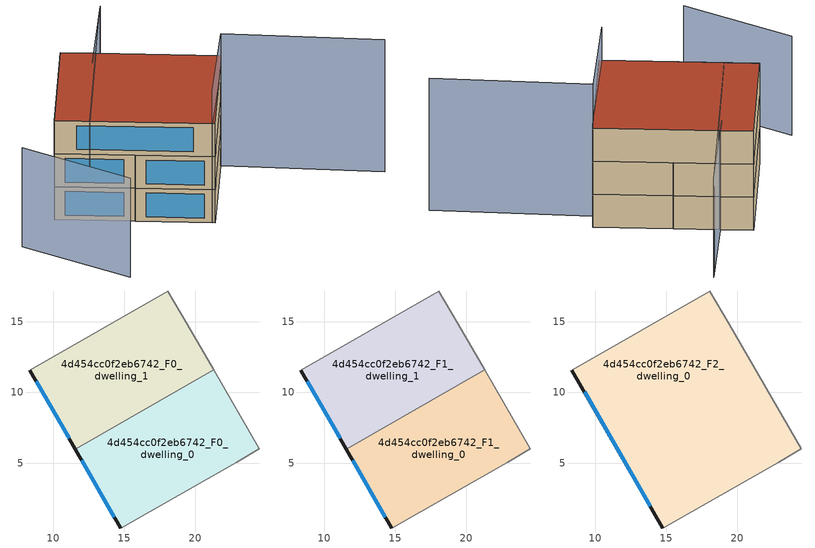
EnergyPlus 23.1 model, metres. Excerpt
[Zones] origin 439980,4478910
4d454cc0f2eb6742_F0_dwelling_0
 floor ground (EU_floor_Construction): 21.31,11.59 24.51,6.05 22.93,5.09 14.75,0.44 11.56,6 z0
 wall outside (EU_wall_Construction): 11.56,6 14.75,0.44 z0:3
 wall adiabatic (EU_wall_Construction): 14.75,0.44 22.93,5.09 24.51,6.05 21.31,11.59 z0:3
 wall to 4d454cc0f2eb6742_F0_dwelling_1 (EU_wall_Construction): 21.31,11.59 11.56,6 z0:3
 window (EU_Window_Construction): 12,5.23 14.31,1.21 z0.42:2.58
4d454cc0f2eb6742_F0_dwelling_1
 floor ground (EU_floor_Construction): 19.45,14.8 21.31,11.59 11.56,6 8.36,11.58 18.08,17.16 z0
 wall outside (EU_wall_Construction): 8.36,11.58 11.56,6 z0:3
 wall adiabatic (EU_wall_Construction): 21.31,11.59 19.45,14.8 18.08,17.16 8.36,11.58 z0:3
 window (EU_Window_Construction): 8.8,10.81 11.12,6.77 z0.42:2.58
4d454cc0f2eb6742_F1_dwelling_0
 floor to 4d454cc0f2eb6742_F0_dwelling_0 (EU_floor_Construction): 21.31,11.59 24.51,6.05 22.93,5.09 14.75,0.44 11.56,6 z3
 wall outside (EU_wall_Construction): 11.56,6 14.75,0.44 z3:6
 wall adiabatic (EU_wall_Construction): 14.75,0.44 22.93,5.09 24.51,6.05 21.31,11.59 z3:6
 wall to 4d454cc0f2eb6742_F1_dwelling_1 (EU_wall_Construction): 21.31,11.59 11.56,6 z3:6
 window (EU_Window_Construction): 12,5.23 14.31,1.21 z3.42:5.58
4d454cc0f2eb6742_F1_dwelling_1
 floor to 4d454cc0f2eb6742_F0_dwelling_1 (EU_floor_Construction): 19.45,14.8 21.31,11.59 11.56,6 8.36,11.58 18.08,17.16 z3
 wall outside (EU_wall_Construction): 8.36,11.58 11.56,6 z3:6
 wall adiabatic (EU_wall_Construction): 21.31,11.59 19.45,14.8 18.08,17.16 8.36,11.58 z3:6
 window (EU_Window_Construction): 8.8,10.81 11.12,6.77 z3.42:5.58
4d454cc0f2eb6742_F2_dwelling_0
 floor to 4d454cc0f2eb6742_F1_dwelling_0 (EU_floor_Construction): 21.31,11.59 24.51,6.05 22.93,5.09 14.75,0.44 11.56,6 z6
 floor to 4d454cc0f2eb6742_F1_dwelling_1 (EU_floor_Construction): 19.45,14.8 21.31,11.59 11.56,6 8.36,11.58 18.08,17.16 z6
 wall outside (EU_wall_Construction): 8.36,11.58 14.75,0.44 z6:9
 wall adiabatic (EU_wall_Construction): 14.75,0.44 22.93,5.09 24.51,6.05 19.45,14.8 18.08,17.16 8.36,11.58 z6:9
 window (EU_Window_Construction): 9.25,10.04 13.86,1.99 z6.42:8.58
 roof outside (EU_roof_Construction): 22.93,5.09 24.51,6.05 19.45,14.8 18.08,17.16 8.36,11.58 14.75,0.44 z9
shading: 14.63,0.66 22.93,5.09 / 22.93,5.09 29.09,-6.44 z0:12; 3.21,11.35 3.58,1.41 / 17.97,14.07 26.28,18.57 / 25.84,18.34 9.77,9.12 z0:9
[Building]
EU S2 Campaign: North Axis=0; Terrain=City; Solar Distribution=FullExterior
[Site:Location]
Madrid: Latitude=40.5; Longitude=-3.5; Time Zone=1; Elevation=609
[SizingPeriod:WeatherFileDays]
AnnualSizingPeriod: Begin Month=1; Begin Day of Month=1; End Month=12; End Day of Month=31; Day of Week for Start Day=Monday; Use Weather File Daylight Saving Period=No; Use Weather File Rain and Snow Indicators=No
[MATERIAL]
EU_InternalMass_Material: Roughness=MediumRough; Thickness=0.1; Conductivity=1; Density=1800; Specific Heat=900; Thermal Absorptance=0.9; Solar Absorptance=0.7; Visible Absorptance=0.7
[MATERIAL:NOMASS] Roughness=MediumRough; Thermal Absorptance=0.9; Solar Absorptance=0.7; Visible Absorptance=0.7
Name | Thermal Resistance
EU_wall_NoMass | 1.60022
EU_roof_NoMass | 1.57597
EU_floor_NoMass | 0.470652
[WINDOWMATERIAL:SIMPLEGLAZINGSYSTEM]
EU_Window_SimpleGlazing: UFactor=3.28802; Solar Heat Gain Coefficient=0.85; Visible Transmittance=0.85
[CONSTRUCTION]
EU_wall_Construction: EU_wall_NoMass
EU_roof_Construction: EU_roof_NoMass
EU_floor_Construction: EU_floor_NoMass
EU_InternalMass_Construction: EU_InternalMass_Material
EU_Window_Construction: EU_Window_SimpleGlazing
[ZONE] Type=1; Multiplier=1; Ceiling Height=autocalculate; Floor Area=autocalculate; Part of Total Floor Area=Yes
Name | Volume
4d454cc0f2eb6742_F0_dwelling_0; 4d454cc0f2eb6742_F1_dwelling_0 | 216.679
4d454cc0f2eb6742_F2_dwelling_0 | 433.358
4d454cc0f2eb6742_F0_dwelling_1; 4d454cc0f2eb6742_F1_dwelling_1 | 216.688
[INTERNALMASS] Construction=EU_InternalMass_Construction
Name | Zone or ZoneList | Surface Area
4d454cc0f2eb6742_F0_dwelling_0_EU_InternalMass | 4d454cc0f2eb6742_F0_dwelling_0 | 72.2262
4d454cc0f2eb6742_F0_dwelling_1_EU_InternalMass | 4d454cc0f2eb6742_F0_dwelling_1 | 72.2293
4d454cc0f2eb6742_F1_dwelling_0_EU_InternalMass | 4d454cc0f2eb6742_F1_dwelling_0 | 72.2262
4d454cc0f2eb6742_F1_dwelling_1_EU_InternalMass | 4d454cc0f2eb6742_F1_dwelling_1 | 72.2293
4d454cc0f2eb6742_F2_dwelling_0_EU_InternalMass | 4d454cc0f2eb6742_F2_dwelling_0 | 144.452
[OTHEREQUIPMENT] Fuel Type=Electricity; Design Level Calculation Method=Watts/Area; Power per Zone Floor Area=1; Fraction Latent=0; Fraction Radiant=0; Fraction Lost=0; Carbon Dioxide Generation Rate=0; EndUse Subcategory=EU_Step8_InternalGains
Name | Zone or ZoneList or Space or SpaceList | Schedule
EU_Step8_InternalGain_4d454cc0f2eb6742_F0_dwelling_0_f000 | 4d454cc0f2eb6742_F0_dwelling_0 | EU_Step8_GainSchedule_4d454cc0f2eb6742_F0_dwelling_0_f000
EU_Step8_InternalGain_4d454cc0f2eb6742_F0_dwelling_1_f000 | 4d454cc0f2eb6742_F0_dwelling_1 | EU_Step8_GainSchedule_4d454cc0f2eb6742_F0_dwelling_1_f000
EU_Step8_InternalGain_4d454cc0f2eb6742_F1_dwelling_0_f000 | 4d454cc0f2eb6742_F1_dwelling_0 | EU_Step8_GainSchedule_4d454cc0f2eb6742_F1_dwelling_0_f000
EU_Step8_InternalGain_4d454cc0f2eb6742_F1_dwelling_1_f000 | 4d454cc0f2eb6742_F1_dwelling_1 | EU_Step8_GainSchedule_4d454cc0f2eb6742_F1_dwelling_1_f000
EU_Step8_InternalGain_4d454cc0f2eb6742_F2_dwelling_0_f000 | 4d454cc0f2eb6742_F2_dwelling_0 | EU_Step8_GainSchedule_4d454cc0f2eb6742_F2_dwelling_0_f000
[ZONEVENTILATION:DESIGNFLOWRATE] Schedule=EU_AlwaysOn; Design Flow Rate Calculation Method=AirChanges/Hour; Air Changes per Hour=0.480704; Ventilation Type=Natural; Fan Pressure Rise=0; Fan Total Efficiency=1; Constant Term Coefficient=1; Temperature Term Coefficient=0; Velocity Term Coefficient=0; Velocity Squared Term Coefficient=0; Minimum Indoor Temperature=-100; Maximum Indoor Temperature=100; Delta Temperature=-100; Minimum Outdoor Temperature=-100; Maximum Outdoor Temperature=100; Maximum Wind Speed=40
Name | Zone or ZoneList or Space or SpaceList
EU_ConstantAir_4d454cc0f2eb6742_F0_dwelling_0 | 4d454cc0f2eb6742_F0_dwelling_0
EU_ConstantAir_4d454cc0f2eb6742_F0_dwelling_1 | 4d454cc0f2eb6742_F0_dwelling_1
EU_ConstantAir_4d454cc0f2eb6742_F1_dwelling_0 | 4d454cc0f2eb6742_F1_dwelling_0
EU_ConstantAir_4d454cc0f2eb6742_F1_dwelling_1 | 4d454cc0f2eb6742_F1_dwelling_1
EU_ConstantAir_4d454cc0f2eb6742_F2_dwelling_0 | 4d454cc0f2eb6742_F2_dwelling_0
[HVACTEMPLATE:THERMOSTAT] Constant Heating Setpoint=20; Constant Cooling Setpoint=50
EU_HeatOnly_4d454cc0f2eb6742_F0_dwelling_0; EU_HeatOnly_4d454cc0f2eb6742_F0_dwelling_1; EU_HeatOnly_4d454cc0f2eb6742_F1_dwelling_0; EU_HeatOnly_4d454cc0f2eb6742_F1_dwelling_1; EU_HeatOnly_4d454cc0f2eb6742_F2_dwelling_0
[HVACTEMPLATE:ZONE:IDEALLOADSAIRSYSTEM] System Availability Schedule=EU_AlwaysOn; Maximum Heating Supply Air Temperature=50; Minimum Cooling Supply Air Temperature=13; Maximum Heating Supply Air Humidity Ratio=0.0156; Minimum Cooling Supply Air Humidity Ratio=0.0077; Heating Limit=NoLimit; Cooling Limit=NoLimit; Heating Availability Schedule=EU_AlwaysOn; Cooling Availability Schedule=EU_CoolingOff; Dehumidification Control Type=ConstantSensibleHeatRatio; Cooling Sensible Heat Ratio=0.7; Dehumidification Setpoint=60; Humidification Control Type=None; Humidification Setpoint=30; Outdoor Air Method=None; Outdoor Air Flow Rate per Person=0.00944; Outdoor Air Flow Rate per Zone Floor Area=0; Outdoor Air Flow Rate per Zone=0; Demand Controlled Ventilation Type=None; Outdoor Air Economizer Type=NoEconomizer; Heat Recovery Type=None; Sensible Heat Recovery Effectiveness=0.7; Latent Heat Recovery Effectiveness=0.65
Name | Template Thermostat
4d454cc0f2eb6742_F0_dwelling_0 | EU_HeatOnly_4d454cc0f2eb6742_F0_dwelling_0
4d454cc0f2eb6742_F0_dwelling_1 | EU_HeatOnly_4d454cc0f2eb6742_F0_dwelling_1
4d454cc0f2eb6742_F1_dwelling_0 | EU_HeatOnly_4d454cc0f2eb6742_F1_dwelling_0
4d454cc0f2eb6742_F1_dwelling_1 | EU_HeatOnly_4d454cc0f2eb6742_F1_dwelling_1
4d454cc0f2eb6742_F2_dwelling_0 | EU_HeatOnly_4d454cc0f2eb6742_F2_dwelling_0
[SIZING:ZONE] Zone Cooling Design Supply Air Temperature Input Method=SupplyAirTemperature; Zone Cooling Design Supply Air Temperature=13; Zone Heating Design Supply Air Temperature Input Method=SupplyAirTemperature; Zone Heating Design Supply Air Temperature=50; Zone Cooling Design Supply Air Humidity Ratio=0.008; Zone Heating Design Supply Air Humidity Ratio=0.008; Cooling Design Air Flow Method=DesignDay; Cooling Design Air Flow Rate=0; Cooling Minimum Air Flow per Zone Floor Area=0.000762; Cooling Minimum Air Flow=0; Cooling Minimum Air Flow Fraction=0.2; Heating Design Air Flow Method=DesignDay; Heating Design Air Flow Rate=0; Heating Maximum Air Flow per Zone Floor Area=0.002032; Heating Maximum Air Flow=0.141576; Heating Maximum Air Flow Fraction=0.3; Account for Dedicated Outdoor Air System=No; Dedicated Outdoor Air System Control Strategy=NeutralSupplyAir; Dedicated Outdoor Air Low Setpoint Temperature for Design=autosize; Dedicated Outdoor Air High Setpoint Temperature for Design=autosize; Zone Load Sizing Method=Sensible Load Only No Latent Load; Zone Latent Cooling Design Supply Air Humidity Ratio Input Method=HumidityRatioDifference; Zone Cooling Design Supply Air Humidity Ratio Difference=0.005; Zone Latent Heating Design Supply Air Humidity Ratio Input Method=HumidityRatioDifference; Zone Humidification Design Supply Air Humidity Ratio Difference=0.005
4d454cc0f2eb6742_F0_dwelling_0; 4d454cc0f2eb6742_F0_dwelling_1; 4d454cc0f2eb6742_F1_dwelling_0; 4d454cc0f2eb6742_F1_dwelling_1; 4d454cc0f2eb6742_F2_dwelling_0
[SCHEDULE:CONSTANT]
Name | Hourly Value
EU_AlwaysOn | 1
EU_CoolingOff | 0
[SCHEDULE:FILE] Column Number=1; Rows to Skip at Top=0; Number of Hours of Data=8760; Column Separator=Comma; Interpolate to Timestep=No; Minutes per Item=60; Adjust Schedule for Daylight Savings=Yes
Name | File
EU_Step8_GainSchedule_4d454cc0f2eb6742_F0_dwelling_0_f000 | ../../schedules/4d454cc0f2eb6742/4d454cc0f2eb6742_F0_dwelling_0_f000_gain.csv
EU_Step8_GainSchedule_4d454cc0f2eb6742_F0_dwelling_1_f000 | ../../schedules/4d454cc0f2eb6742/4d454cc0f2eb6742_F0_dwelling_1_f000_gain.csv
EU_Step8_GainSchedule_4d454cc0f2eb6742_F1_dwelling_0_f000 | ../../schedules/4d454cc0f2eb6742/4d454cc0f2eb6742_F1_dwelling_0_f000_gain.csv
EU_Step8_GainSchedule_4d454cc0f2eb6742_F1_dwelling_1_f000 | ../../schedules/4d454cc0f2eb6742/4d454cc0f2eb6742_F1_dwelling_1_f000_gain.csv
EU_Step8_GainSchedule_4d454cc0f2eb6742_F2_dwelling_0_f000 | ../../schedules/4d454cc0f2eb6742/4d454cc0f2eb6742_F2_dwelling_0_f000_gain.csv
